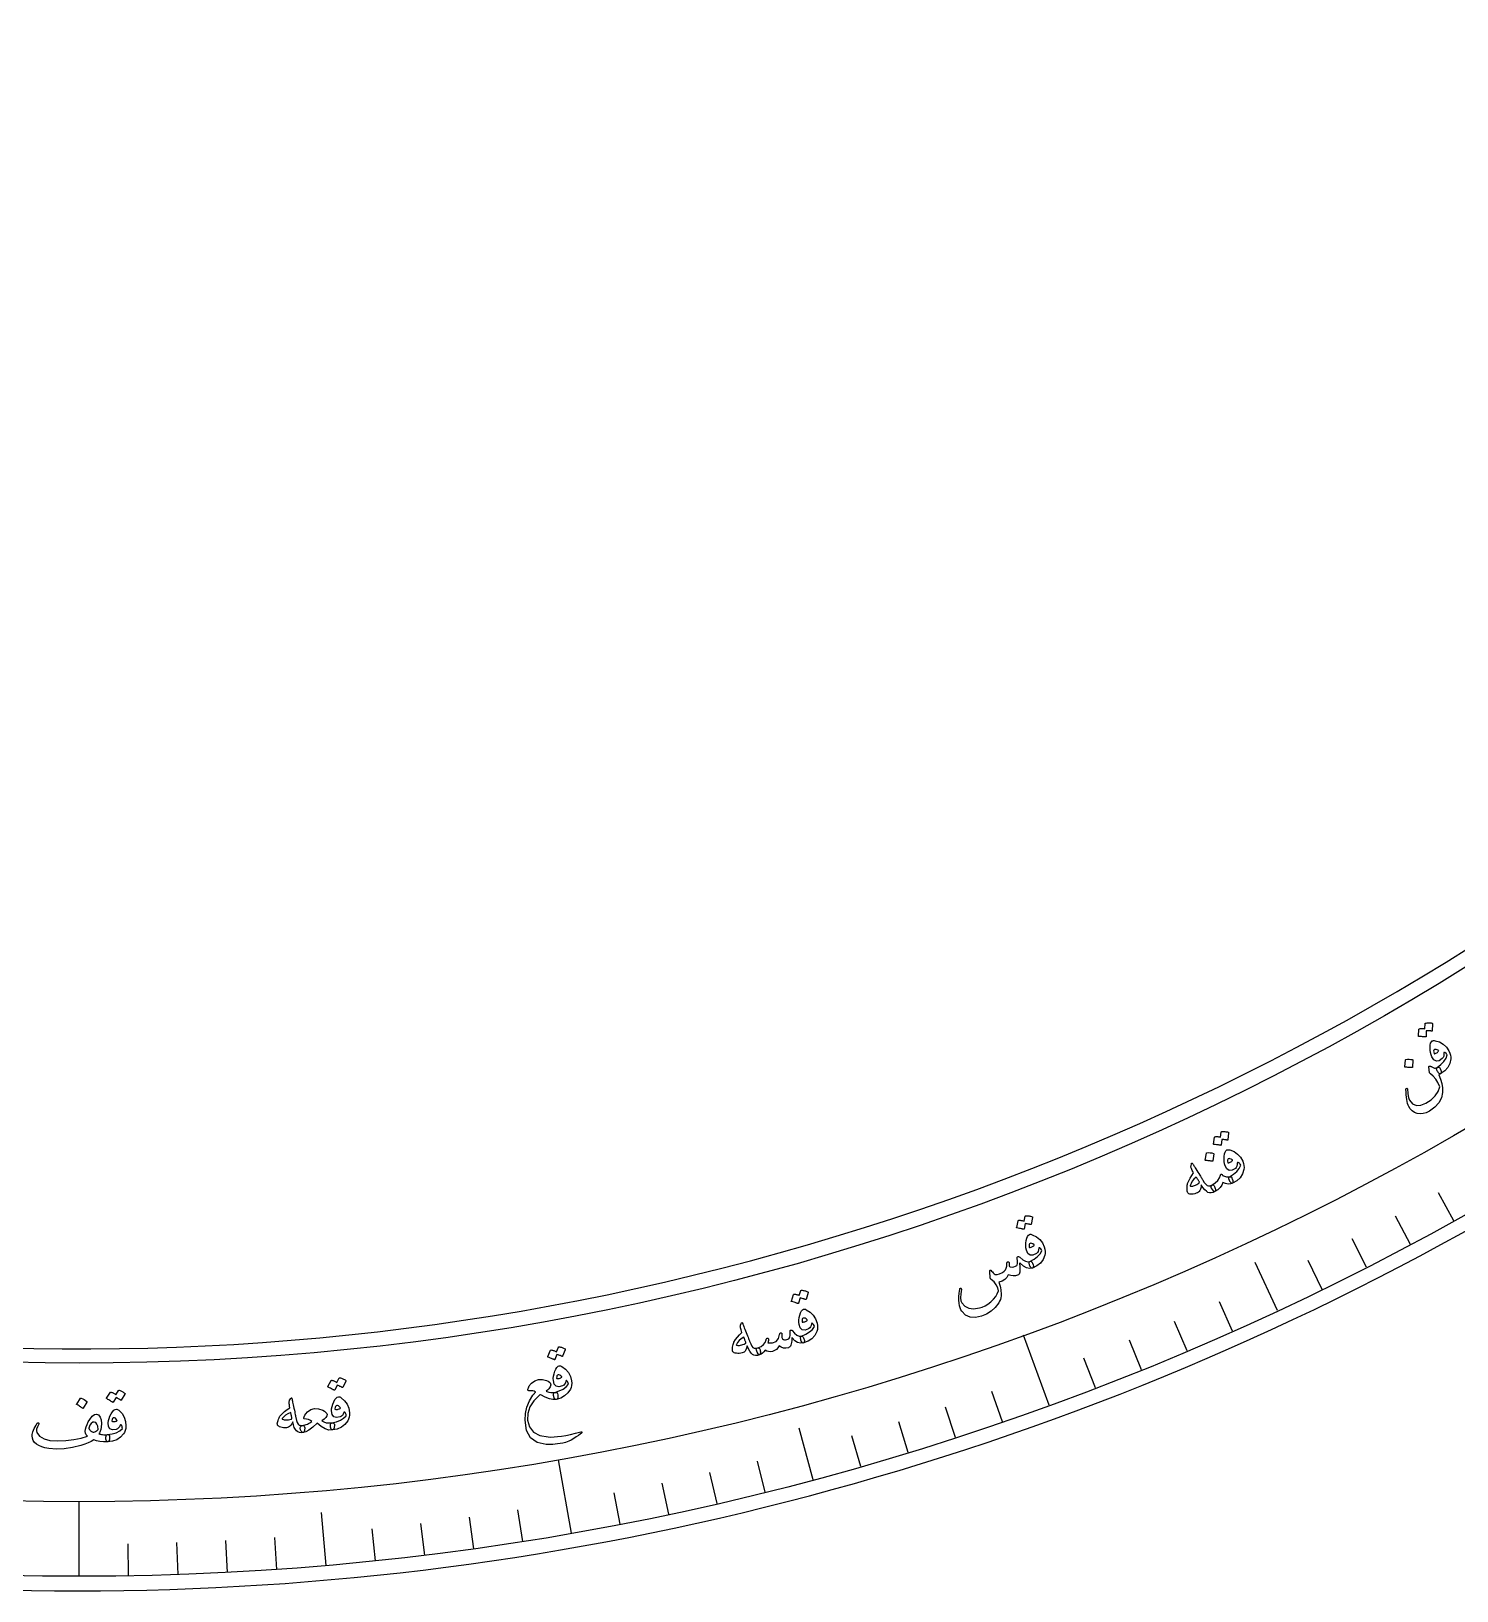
# Model space of a CAD drawing. Header units: millimetres. Extents: x -86 to 86, y -85 to 109.
# Drawn here: x -1.43 to 41.08, y -85 to -38.48 of the extents above; entities that cross this region are included whole.
import ezdxf

# ---------------------------------------------------------------- set-up
doc = ezdxf.new("R2010")
doc.units = ezdxf.units.MM
for name, color, linetype in [('CUT_INNER', 6, 'Continuous'), ('CUT_OUTER', 1, 'Continuous'), ('ENGRAVE', 7, 'Continuous'), ('ENGRAVE_FINE', 8, 'Continuous'), ('TEXT', 5, 'Continuous')]:
    doc.layers.add(name, color=color, linetype=linetype)

msp = doc.modelspace()

# ---------------------------------------------------------------- linework, layer by layer
at = {"layer": 'CUT_INNER'}
msp.add_arc((0, 0), 77.775, 126.210938, 87.539062, dxfattribs=at)
at = {"layer": 'CUT_OUTER'}
msp.add_arc((0.0001, -0.0001), 84.9999, 179.936691, 0.00008, dxfattribs=at)
at = {"layer": 'ENGRAVE'}
for points in [[(35.7393, -76.6433), (35.0676, -75.2027)], [(28.9234, -79.4665), (28.1623, -77.3754)], [(21.8874, -81.685), (21.476, -80.1496)], [(14.6848, -83.2817), (14.2984, -81.0903)], [(0, -84.5665), (0, -82.3412)], [(7.3705, -84.2447), (7.2319, -82.6612)]]:
    msp.add_lwpolyline(points, dxfattribs=at)
for radius in [84.5665, 82.3412, 78.2085]:
    msp.add_circle((0, 0), radius, dxfattribs=at)
at = {"layer": 'ENGRAVE_FINE'}
for points in [[(40.9987, -73.9635), (40.5363, -73.1294)], [(39.7016, -74.6678), (39.2538, -73.8257)], [(38.3924, -75.3493), (37.9594, -74.4996)], [(37.0715, -76.0079), (36.6534, -75.1507)], [(34.3963, -77.2553), (34.0084, -76.3841)], [(33.0428, -77.8439), (32.6701, -76.966)], [(31.6792, -78.4087), (31.3219, -77.5244)], [(30.3059, -78.9496), (29.9641, -78.0593)], [(27.5322, -79.9592), (27.2217, -79.0575)], [(26.1325, -80.4275), (25.8378, -79.5205)], [(24.7249, -80.8713), (24.446, -79.9593)], [(23.3097, -81.2905), (23.0468, -80.3738)], [(20.4585, -82.0545), (20.2278, -81.1291)], [(17.5824, -82.7185), (17.3841, -81.7857)], [(19.0233, -82.3991), (18.8088, -81.4698)], [(16.136, -83.0128), (15.9541, -82.0766)], [(11.7694, -83.7435), (11.6367, -82.7991)], [(13.2291, -83.5253), (13.0799, -82.5834)], [(8.8396, -84.1032), (8.7399, -83.1548)], [(10.3061, -83.9362), (10.1898, -82.9896)], [(1.4759, -84.5536), (1.4592, -83.6001)], [(2.9513, -84.515), (2.918, -83.5619)], [(4.4259, -84.4506), (4.376, -83.4982)], [(5.8991, -84.3605), (5.8325, -83.4091)]]:
    msp.add_lwpolyline(points, dxfattribs=at)
at = {"layer": 'TEXT'}
for points in [[(40.1378, -68.0808), (40.1388, -68.0768), (40.1414, -68.0731), (40.1457, -68.0699), (40.1515, -68.0672), (40.1759, -68.063), (40.2, -68.0599), (40.224, -68.058), (40.2478, -68.0572), (40.2716, -68.0576), (40.2957, -68.0593), (40.32, -68.0622), (40.3445, -68.0663), (40.3502, -68.0686), (40.3542, -68.0723), (40.3567, -68.0772), (40.3575, -68.0835), (40.3524, -68.2964), (40.3509, -68.3001), (40.347, -68.3024), (40.3406, -68.3034), (40.3317, -68.3031), (40.325, -68.302), (40.3148, -68.3011), (40.3009, -68.3004), (40.2833, -68.2999), (40.262, -68.2996), (40.2367, -68.2995), (40.2073, -68.2995), (40.1739, -68.2995), (40.1679, -68.4658), (40.1665, -68.4716), (40.1624, -68.4751), (40.1557, -68.4765), (40.1463, -68.4756), (40.1382, -68.4749), (40.1256, -68.474), (40.1085, -68.473), (40.0869, -68.4719), (40.0605, -68.4708), (40.0291, -68.4699), (39.9927, -68.4691), (39.9513, -68.4685), (39.9463, -68.4673), (39.9431, -68.465), (39.9417, -68.4617), (39.9421, -68.4574), (39.9539, -68.2495), (39.9549, -68.2454), (39.9576, -68.2418), (39.9618, -68.2386), (39.9677, -68.2359), (39.9879, -68.2315), (40.0082, -68.2284), (40.0284, -68.2264), (40.0487, -68.2256), (40.069, -68.2258), (40.0891, -68.227), (40.109, -68.2292), (40.1289, -68.2322)], [(40.354, -68.5963), (40.3692, -68.5901), (40.3883, -68.5871), (40.4114, -68.5873), (40.4384, -68.5907), (40.5682, -68.629), (40.6804, -68.6921), (40.7748, -68.7802), (40.8513, -68.8934), (40.8813, -68.9582), (40.9009, -69.0201), (40.9102, -69.0792), (40.909, -69.1355), (40.8765, -69.2695), (40.8158, -69.3872), (40.7269, -69.4885), (40.6098, -69.5733), (40.5956, -69.5777), (40.5797, -69.5751), (40.5622, -69.5655), (40.543, -69.549), (40.5337, -69.5391), (40.5252, -69.5284), (40.5174, -69.517), (40.5103, -69.5047), (40.504, -69.4923), (40.4984, -69.4801), (40.4934, -69.4682), (40.4892, -69.4565), (40.4841, -69.4351), (40.4845, -69.4166), (40.4905, -69.4011), (40.5019, -69.3885), (40.6131, -69.3018), (40.7001, -69.2105), (40.7628, -69.1146), (40.8013, -69.0142), (40.7808, -68.9874), (40.7631, -68.967), (40.748, -68.953), (40.7357, -68.9453), (40.7231, -68.9397), (40.713, -68.9372), (40.7054, -68.9378), (40.7003, -68.9413), (40.6973, -68.9448), (40.6954, -68.9483), (40.6946, -68.9519), (40.6949, -68.9556), (40.699, -69.0076), (40.6931, -69.0532), (40.6771, -69.0923), (40.6511, -69.1248), (40.5579, -69.1897), (40.4753, -69.2024), (40.4032, -69.1631), (40.3418, -69.0719), (40.3183, -69.0127), (40.3016, -68.9467), (40.292, -68.8738), (40.2892, -68.7942), (40.2932, -68.722), (40.3052, -68.6649), (40.3255, -68.623), (40.354, -68.5963)], [(40.4167, -68.8572), (40.3998, -68.8749), (40.3928, -68.8995), (40.3957, -68.9311), (40.4084, -68.9696), (40.4117, -68.9749), (40.4144, -68.9785), (40.4163, -68.9804), (40.4177, -68.9807), (40.4412, -68.9736), (40.4636, -68.9641), (40.485, -68.952), (40.5052, -68.9376), (40.5217, -68.9226), (40.5337, -68.9077), (40.5414, -68.893), (40.5447, -68.8785), (40.5024, -68.8591), (40.4669, -68.8491), (40.4384, -68.8485), (40.4167, -68.8572)], [(39.5531, -69.1653), (39.5542, -69.1612), (39.5569, -69.1576), (39.5612, -69.1545), (39.5672, -69.1517), (39.6164, -69.1452), (39.6653, -69.1435), (39.714, -69.1467), (39.7625, -69.1548), (39.7681, -69.1571), (39.7719, -69.1604), (39.7739, -69.1647), (39.7741, -69.1701), (39.7674, -69.3822), (39.766, -69.388), (39.7618, -69.3916), (39.7551, -69.3929), (39.7456, -69.392), (39.7375, -69.3912), (39.7248, -69.3902), (39.7076, -69.3891), (39.6859, -69.3878), (39.6594, -69.3866), (39.6278, -69.3854), (39.5912, -69.3844), (39.5496, -69.3835), (39.5437, -69.3828), (39.5399, -69.3808), (39.5381, -69.3777), (39.5384, -69.3735)], [(40.2514, -69.3748), (40.2516, -69.3596), (40.2563, -69.35), (40.2656, -69.3459), (40.2796, -69.3475), (40.2885, -69.3502), (40.2992, -69.3539), (40.3115, -69.3588), (40.3254, -69.3648), (40.3409, -69.3718), (40.3576, -69.3798), (40.3755, -69.3888), (40.3948, -69.3987), (40.4193, -69.4073), (40.4453, -69.4085), (40.4729, -69.4022), (40.5019, -69.3885), (40.5228, -69.38), (40.5422, -69.3795), (40.5601, -69.3871), (40.5765, -69.4028), (40.5899, -69.4223), (40.6009, -69.4457), (40.6097, -69.4727), (40.6161, -69.5036), (40.6195, -69.5305), (40.6196, -69.5511), (40.6164, -69.5653), (40.6098, -69.5733), (40.5458, -69.6106), (40.6006, -69.7366), (40.6374, -69.8668), (40.6561, -70.0013), (40.6566, -70.1402), (40.6247, -70.2966), (40.5493, -70.4409), (40.4304, -70.573), (40.268, -70.6925), (40.1758, -70.7394), (40.0845, -70.7666), (39.9943, -70.774), (39.905, -70.7615), (39.8234, -70.7313), (39.7536, -70.6865), (39.6958, -70.6272), (39.6498, -70.5533), (39.631, -70.5097), (39.6149, -70.4601), (39.6014, -70.4044), (39.5904, -70.3426), (39.5818, -70.2749), (39.5751, -70.2015), (39.5705, -70.1223), (39.5679, -70.0373), (39.5682, -70.03), (39.5699, -70.0239), (39.573, -70.0191), (39.5775, -70.0155), (39.5845, -70.0122), (39.5911, -70.0106), (39.5973, -70.0105), (39.603, -70.0121), (39.6091, -70.0159), (39.6133, -70.0219), (39.6157, -70.03), (39.6161, -70.0401), (39.6231, -70.1558), (39.635, -70.2486), (39.6517, -70.3185), (39.6734, -70.3654), (39.7679, -70.4713), (39.8815, -70.5216), (40.0143, -70.5162), (40.166, -70.4551), (40.3225, -70.351), (40.4439, -70.2349), (40.5301, -70.1068), (40.5811, -69.9668), (40.5227, -69.8415), (40.4567, -69.7346), (40.3832, -69.6462), (40.3021, -69.5762), (40.2893, -69.5663), (40.2799, -69.5582), (40.274, -69.5518), (40.2715, -69.5472)], [(34.0599, -71.3159), (34.0612, -71.312), (34.0642, -71.3086), (34.0687, -71.3058), (34.0747, -71.3036), (34.0994, -71.3015), (34.1237, -71.3006), (34.1478, -71.3007), (34.1715, -71.302), (34.1952, -71.3045), (34.2191, -71.3082), (34.243, -71.3132), (34.2671, -71.3195), (34.2725, -71.3223), (34.2762, -71.3263), (34.2782, -71.3314), (34.2785, -71.3377), (34.2549, -71.5494), (34.2531, -71.5529), (34.249, -71.5549), (34.2425, -71.5553), (34.2337, -71.5543), (34.2272, -71.5526), (34.217, -71.5507), (34.2032, -71.5489), (34.1858, -71.5469), (34.1646, -71.5448), (34.1394, -71.5424), (34.1101, -71.5398), (34.0768, -71.537), (34.0563, -71.702), (34.0545, -71.7077), (34.0501, -71.7109), (34.0433, -71.7117), (34.034, -71.71), (34.026, -71.7085), (34.0135, -71.7066), (33.9965, -71.7041), (33.9751, -71.7011), (33.9489, -71.6977), (33.9177, -71.6941), (33.8815, -71.6902), (33.8404, -71.6859), (33.8355, -71.6843), (33.8325, -71.6818), (33.8314, -71.6783), (33.8322, -71.6741), (33.862, -71.468), (33.8634, -71.464), (33.8664, -71.4606), (33.8709, -71.4578), (33.877, -71.4556), (33.8975, -71.453), (33.9179, -71.4516), (33.9383, -71.4514), (33.9586, -71.4524), (33.9787, -71.4544), (33.9986, -71.4574), (34.0183, -71.4612), (34.0378, -71.466)], [(33.6156, -71.9439), (33.617, -71.9399), (33.62, -71.9366), (33.6245, -71.9338), (33.6306, -71.9316), (33.6801, -71.9291), (33.7288, -71.9315), (33.777, -71.9388), (33.8246, -71.9509), (33.8299, -71.9536), (33.8334, -71.9573), (33.8351, -71.9618), (33.8348, -71.9671), (33.811, -72.1778), (33.8091, -72.1835), (33.8047, -72.1867), (33.7979, -72.1874), (33.7886, -72.1857), (33.7806, -72.1842), (33.7681, -72.1822), (33.751, -72.1797), (33.7295, -72.1766), (33.7033, -72.1731), (33.672, -72.1694), (33.6358, -72.1653), (33.5945, -72.1609), (33.5887, -72.1597), (33.585, -72.1574), (33.5835, -72.1542), (33.5842, -72.15)], [(34.2304, -71.8483), (34.2461, -71.8434), (34.2654, -71.8421), (34.2884, -71.8443), (34.315, -71.8501), (34.441, -71.8995), (34.5472, -71.9721), (34.6336, -72.0681), (34.7, -72.1875), (34.7242, -72.2547), (34.7384, -72.3181), (34.7424, -72.3778), (34.7364, -72.4338), (34.6923, -72.5644), (34.6216, -72.6764), (34.5242, -72.7696), (34.4002, -72.8439), (34.3856, -72.847), (34.37, -72.843), (34.3534, -72.8319), (34.3358, -72.8138), (34.3274, -72.8031), (34.3198, -72.7918), (34.313, -72.7797), (34.3071, -72.7669), (34.3019, -72.7539), (34.2973, -72.7413), (34.2934, -72.729), (34.2902, -72.717), (34.287, -72.6952), (34.289, -72.6768), (34.2963, -72.6619), (34.3088, -72.6504), (34.4271, -72.5737), (34.5217, -72.4903), (34.5925, -72.4002), (34.6396, -72.3035), (34.6216, -72.2751), (34.6057, -72.2532), (34.5919, -72.2379), (34.5803, -72.2291), (34.5682, -72.2226), (34.5584, -72.2192), (34.5508, -72.2191), (34.5453, -72.2222), (34.5421, -72.2253), (34.5399, -72.2287), (34.5388, -72.2322), (34.5387, -72.2359), (34.5383, -72.2881), (34.5285, -72.333), (34.5091, -72.3705), (34.4804, -72.4007), (34.3819, -72.4572), (34.2985, -72.4627), (34.2301, -72.4173), (34.1769, -72.321), (34.1586, -72.26), (34.1478, -72.1928), (34.1445, -72.1194), (34.1487, -72.0398), (34.1589, -71.9682), (34.1759, -71.9124), (34.1997, -71.8724), (34.2304, -71.8483)], [(34.2702, -72.1137), (34.2518, -72.1298), (34.2427, -72.1537), (34.2428, -72.1854), (34.2521, -72.2249), (34.255, -72.2304), (34.2573, -72.2343), (34.2591, -72.2364), (34.2604, -72.2367), (34.2845, -72.2317), (34.3076, -72.2242), (34.3299, -72.2141), (34.3513, -72.2014), (34.369, -72.1879), (34.3823, -72.1742), (34.3913, -72.1602), (34.3959, -72.146), (34.3554, -72.123), (34.3209, -72.1099), (34.2925, -72.1068), (34.2702, -72.1137)], [(33.1696, -72.2657), (33.176, -72.2464), (33.1851, -72.2402), (33.1971, -72.2472), (33.2118, -72.2672), (33.2194, -72.2799), (33.2302, -72.2973), (33.2442, -72.3195), (33.2613, -72.3465), (33.2815, -72.3786), (33.3049, -72.416), (33.3315, -72.4589), (33.3612, -72.5072), (33.3905, -72.5547), (33.4167, -72.5972), (33.4397, -72.6348), (33.4597, -72.6674), (33.4765, -72.6949), (33.4902, -72.7171), (33.5005, -72.7342), (33.5077, -72.746), (33.555, -72.8196), (33.5991, -72.8734), (33.6401, -72.9073), (33.6778, -72.9215), (33.7006, -72.9233), (33.7255, -72.9197), (33.7527, -72.911), (33.7819, -72.8969), (33.8007, -72.8916), (33.818, -72.8939), (33.8339, -72.9037), (33.8484, -72.9211), (33.8613, -72.9441), (33.8717, -72.9686), (33.8795, -72.9946), (33.8848, -73.0222), (33.8865, -73.0469), (33.885, -73.0666), (33.8801, -73.0813), (33.8719, -73.091), (33.8148, -73.1168), (33.7612, -73.1291), (33.7109, -73.1281), (33.6639, -73.1138), (33.616, -73.083), (33.5665, -73.0362), (33.5157, -72.9734), (33.4635, -72.8946), (33.4566, -72.9603), (33.4441, -73.0152), (33.426, -73.0593), (33.4022, -73.0926), (33.379, -73.1112), (33.3494, -73.1278), (33.3134, -73.1424), (33.2708, -73.1551), (33.2243, -73.1648), (33.1839, -73.1698), (33.1495, -73.17), (33.1211, -73.1656), (33.0955, -73.1558), (33.0754, -73.1426), (33.061, -73.1258), (33.0521, -73.1055), (33.0457, -73.078), (33.0417, -73.0463), (33.0399, -73.0102), (33.0404, -72.9699), (33.0425, -72.9286), (33.0456, -72.8951), (33.0496, -72.8693), (33.0544, -72.8513), (33.09, -72.7705), (33.1324, -72.6905), (33.1816, -72.6112), (33.2374, -72.5327), (33.2156, -72.4925), (33.1972, -72.4577), (33.1822, -72.4281), (33.1706, -72.4038), (33.1624, -72.3827), (33.1576, -72.3627), (33.1562, -72.3437), (33.1582, -72.3258)], [(34.3088, -72.6504), (34.3285, -72.6478), (34.3438, -72.6477), (34.3546, -72.65), (34.361, -72.6547), (34.3672, -72.6636), (34.3733, -72.6752), (34.3794, -72.6894), (34.3854, -72.7063), (34.4016, -72.7619), (34.4095, -72.8033), (34.409, -72.8307), (34.4002, -72.8439), (34.338, -72.8632), (34.268, -72.8661), (34.1904, -72.8525), (34.1051, -72.8224), (34.074, -72.9011), (34.0248, -72.9721), (33.9574, -73.0354), (33.8719, -73.091), (33.8611, -73.0936), (33.8503, -73.0912), (33.8395, -73.0839), (33.8287, -73.0717), (33.7695, -72.9891), (33.7629, -72.9799), (33.7586, -72.9686), (33.7567, -72.9552), (33.7571, -72.9398), (33.7598, -72.9268), (33.7648, -72.9153), (33.7722, -72.9053), (33.7819, -72.8969), (33.8836, -72.83), (33.9597, -72.7592), (34.0102, -72.6844), (34.0352, -72.6058), (34.0375, -72.5955), (34.042, -72.5868), (34.0486, -72.5798), (34.0572, -72.5744), (34.0663, -72.5716), (34.074, -72.5724), (34.0805, -72.5768), (34.0857, -72.5847), (34.0898, -72.5926), (34.0939, -72.5992), (34.098, -72.6045), (34.1021, -72.6085), (34.1588, -72.6349), (34.2121, -72.6507), (34.2621, -72.6558), (34.3088, -72.6504)], [(33.3129, -72.6576), (33.2471, -72.7203), (33.1958, -72.7837), (33.1592, -72.8479), (33.1372, -72.9129), (33.1372, -72.9204), (33.1399, -72.9261), (33.1453, -72.9298), (33.1535, -72.9316), (33.1805, -72.931), (33.2083, -72.9272), (33.237, -72.9203), (33.2665, -72.9102), (33.2969, -72.8969), (33.3281, -72.8804), (33.3601, -72.8608), (33.393, -72.838), (33.3977, -72.8337), (33.4021, -72.8279), (33.4062, -72.8207), (33.4098, -72.8119), (33.4004, -72.7948), (33.3903, -72.7771), (33.3793, -72.7588), (33.3676, -72.7398), (33.3551, -72.7202), (33.3418, -72.7), (33.3278, -72.6791), (33.3129, -72.6576)], [(28.2148, -73.8239), (28.2164, -73.82), (28.2196, -73.8169), (28.2243, -73.8145), (28.2306, -73.8127), (28.2553, -73.8127), (28.2796, -73.8137), (28.3036, -73.8158), (28.3272, -73.819), (28.3506, -73.8234), (28.3741, -73.829), (28.3975, -73.8359), (28.421, -73.8441), (28.4262, -73.8473), (28.4296, -73.8516), (28.4312, -73.8569), (28.4309, -73.8632), (28.3903, -74.0723), (28.3883, -74.0756), (28.3841, -74.0773), (28.3776, -74.0772), (28.3689, -74.0754), (28.3625, -74.0732), (28.3525, -74.0706), (28.3389, -74.0676), (28.3217, -74.0642), (28.3007, -74.0604), (28.2758, -74.056), (28.2468, -74.0511), (28.2139, -74.0456), (28.1802, -74.2085), (28.1779, -74.2139), (28.1733, -74.2168), (28.1664, -74.217), (28.1573, -74.2146), (28.1494, -74.2125), (28.1371, -74.2095), (28.1204, -74.2057), (28.0993, -74.201), (28.0735, -74.1955), (28.0427, -74.1894), (28.0069, -74.1825), (27.9662, -74.175), (27.9615, -74.173), (27.9587, -74.1702), (27.9579, -74.1667), (27.959, -74.1625), (28.0053, -73.9595), (28.007, -73.9557), (28.0102, -73.9526), (28.015, -73.9501), (28.0212, -73.9484), (28.0419, -73.9475), (28.0624, -73.9477), (28.0827, -73.9492), (28.1028, -73.9518), (28.1227, -73.9554), (28.1423, -73.9599), (28.1617, -73.9654), (28.1807, -73.9717)], [(28.3419, -74.3682), (28.3579, -74.3647), (28.3773, -74.3649), (28.4, -74.3689), (28.4261, -74.3768), (28.5477, -74.4362), (28.6477, -74.5172), (28.7261, -74.6198), (28.7827, -74.7441), (28.8015, -74.813), (28.8105, -74.8774), (28.8097, -74.9372), (28.7992, -74.9925), (28.7448, -75.1192), (28.6653, -75.2251), (28.5607, -75.3101), (28.4311, -75.3742), (28.4164, -75.3761), (28.4011, -75.3709), (28.3855, -75.3586), (28.3694, -75.3391), (28.3618, -75.3278), (28.3552, -75.3158), (28.3494, -75.3032), (28.3445, -75.29), (28.3403, -75.2766), (28.3368, -75.2637), (28.3339, -75.2511), (28.3317, -75.239), (28.3302, -75.217), (28.3337, -75.1988), (28.3422, -75.1845), (28.3556, -75.174), (28.4797, -75.1071), (28.5807, -75.0315), (28.6585, -74.9474), (28.7132, -74.8549), (28.6975, -74.8251), (28.6834, -74.802), (28.6709, -74.7857), (28.66, -74.776), (28.6486, -74.7684), (28.639, -74.7643), (28.6314, -74.7635), (28.6258, -74.7662), (28.6223, -74.7691), (28.6198, -74.7723), (28.6184, -74.7757), (28.6181, -74.7793), (28.6135, -74.8313), (28.6001, -74.8753), (28.5778, -74.9111), (28.5467, -74.9389), (28.444, -74.9873), (28.3604, -74.9861), (28.2959, -74.9353), (28.2506, -74.8351), (28.2372, -74.7728), (28.2318, -74.7049), (28.2345, -74.6315), (28.2451, -74.5525), (28.261, -74.482), (28.2824, -74.4277), (28.3094, -74.3898), (28.3419, -74.3682)], [(28.3603, -74.6359), (28.3406, -74.6505), (28.3296, -74.6736), (28.3272, -74.7052), (28.3333, -74.7453), (28.3357, -74.7511), (28.3377, -74.7551), (28.3393, -74.7574), (28.3406, -74.7578), (28.365, -74.7548), (28.3887, -74.7491), (28.4117, -74.7408), (28.4341, -74.73), (28.4528, -74.7179), (28.4672, -74.7053), (28.4772, -74.6921), (28.4829, -74.6783), (28.4444, -74.6521), (28.4111, -74.6363), (28.3831, -74.6309), (28.3603, -74.6359)], [(27.9704, -75.0823), (27.9705, -75.0695), (27.9733, -75.0578), (27.9787, -75.0474), (27.9869, -75.0381), (27.9993, -75.0311), (28.0141, -75.0312), (28.0311, -75.0383), (28.0506, -75.0524), (28.1399, -75.1232), (28.2206, -75.1671), (28.2925, -75.184), (28.3556, -75.174), (28.3864, -75.1704), (28.4127, -75.1868), (28.4345, -75.2234), (28.4517, -75.28), (28.457, -75.3159), (28.4553, -75.3435), (28.4467, -75.363), (28.4311, -75.3742), (28.3462, -75.3883), (28.2571, -75.3679), (28.1638, -75.3132), (28.0664, -75.2241), (28.0581, -75.216), (28.0521, -75.2149), (28.0485, -75.2208), (28.0471, -75.2339), (28.0516, -75.3257), (28.0537, -75.4001), (28.0534, -75.457), (28.0506, -75.4964), (28.0444, -75.5264), (28.032, -75.5508), (28.0133, -75.5697), (27.9884, -75.5828), (27.9224, -75.6011), (27.8539, -75.6053), (27.7828, -75.5955), (27.7092, -75.5717), (27.6652, -75.6514), (27.6039, -75.7152), (27.5253, -75.7632), (27.4293, -75.7951), (27.4475, -75.8549), (27.4627, -75.9119), (27.475, -75.9663), (27.4845, -76.0178), (27.491, -76.0668), (27.4947, -76.1133), (27.4956, -76.1574), (27.4937, -76.199), (27.4868, -76.256), (27.4727, -76.3108), (27.4513, -76.3635), (27.4228, -76.414), (27.3174, -76.5496), (27.1973, -76.6611), (27.0627, -76.7484), (26.9137, -76.8115), (26.7306, -76.8485), (26.5707, -76.8358), (26.4342, -76.7737), (26.3211, -76.6622), (26.2949, -76.6183), (26.2729, -76.5625), (26.2551, -76.495), (26.2415, -76.4156), (26.234, -76.3256), (26.2347, -76.2263), (26.2433, -76.1175), (26.26, -75.9994), (26.2623, -75.9909), (26.2655, -75.9843), (26.2697, -75.9795), (26.2749, -75.9766), (26.2824, -75.9748), (26.2894, -75.9748), (26.2957, -75.9765), (26.3013, -75.9801), (26.3058, -75.985), (26.3088, -75.9907), (26.3101, -75.9973), (26.3099, -76.0048), (26.2919, -76.146), (26.2877, -76.2608), (26.2974, -76.3491), (26.321, -76.4109), (26.4108, -76.5104), (26.5294, -76.569), (26.6765, -76.5868), (26.8523, -76.5635), (26.9344, -76.5381), (27.0178, -76.4989), (27.1023, -76.446), (27.1879, -76.3793), (27.2697, -76.3016), (27.3343, -76.221), (27.3819, -76.1376), (27.4124, -76.0514), (27.3939, -75.958), (27.3515, -75.87), (27.2853, -75.7874), (27.1955, -75.7101), (27.1861, -75.701), (27.1792, -75.6913), (27.1751, -75.681), (27.1735, -75.67), (27.1583, -75.4658), (27.1596, -75.4464), (27.1651, -75.4355), (27.1751, -75.4332), (27.1893, -75.4395), (27.2134, -75.4614), (27.2379, -75.4864), (27.2628, -75.5143), (27.2883, -75.5453), (27.3225, -75.5672), (27.3761, -75.5672), (27.449, -75.5454), (27.5412, -75.5015), (27.5875, -75.468), (27.6232, -75.4254), (27.6481, -75.3736), (27.6625, -75.3128), (27.6642, -75.3044), (27.6656, -75.2955), (27.6665, -75.2864), (27.667, -75.277), (27.6673, -75.2673), (27.6675, -75.2575), (27.6676, -75.2476), (27.6677, -75.2375), (27.6684, -75.2182), (27.671, -75.2033), (27.6755, -75.1928), (27.6819, -75.1866), (27.6886, -75.184), (27.6959, -75.1834), (27.704, -75.1847), (27.7128, -75.1879), (27.7206, -75.1919), (27.7265, -75.1975), (27.7304, -75.2047), (27.7324, -75.2136), (27.7339, -75.2865), (27.7384, -75.3072), (27.7473, -75.3228), (27.7607, -75.3332), (27.7785, -75.3385), (27.8299, -75.3422), (27.8787, -75.3364), (27.9249, -75.321), (27.9686, -75.2961), (27.9787, -75.2762), (27.9823, -75.2339), (27.9796, -75.1693), (27.9704, -75.0823)], [(21.5243, -76.0443), (21.5263, -76.0407), (21.5298, -76.0378), (21.5347, -76.0358), (21.5411, -76.0346), (21.5657, -76.0368), (21.5898, -76.04), (21.6135, -76.0442), (21.6367, -76.0495), (21.6597, -76.0559), (21.6826, -76.0636), (21.7053, -76.0726), (21.728, -76.0828), (21.7329, -76.0865), (21.7358, -76.0911), (21.7369, -76.0965), (21.7361, -76.1027), (21.6771, -76.3074), (21.6748, -76.3105), (21.6704, -76.3118), (21.6639, -76.3112), (21.6554, -76.3086), (21.6493, -76.3058), (21.6396, -76.3023), (21.6263, -76.2981), (21.6095, -76.2932), (21.5889, -76.2876), (21.5644, -76.281), (21.536, -76.2735), (21.5037, -76.2651), (21.4556, -76.4243), (21.4528, -76.4296), (21.448, -76.432), (21.4412, -76.4316), (21.4323, -76.4284), (21.4247, -76.4256), (21.4127, -76.4215), (21.3964, -76.4162), (21.3757, -76.4097), (21.3505, -76.4019), (21.3204, -76.393), (21.2854, -76.3831), (21.2455, -76.372), (21.241, -76.3695), (21.2385, -76.3665), (21.2379, -76.3629), (21.2394, -76.3588), (21.3037, -76.1608), (21.3057, -76.1571), (21.3092, -76.1543), (21.3141, -76.1523), (21.3204, -76.1511), (21.3411, -76.152), (21.3615, -76.1541), (21.3816, -76.1573), (21.4014, -76.1617), (21.4209, -76.1671), (21.4401, -76.1734), (21.4589, -76.1805), (21.4773, -76.1885)], [(21.6025, -76.5978), (21.6187, -76.5957), (21.638, -76.5977), (21.6603, -76.6037), (21.6855, -76.6139), (21.8014, -76.6839), (21.8938, -76.7734), (21.9627, -76.8826), (22.0081, -77.0115), (22.0206, -77.0818), (22.0238, -77.1467), (22.0177, -77.2062), (22.0023, -77.2604), (21.9368, -77.3817), (21.8482, -77.4801), (21.7364, -77.5555), (21.6017, -77.6078), (21.5868, -77.6084), (21.5721, -77.6018), (21.5576, -77.5881), (21.5433, -77.5673), (21.5368, -77.5554), (21.5313, -77.5429), (21.5266, -77.5298), (21.5229, -77.5162), (21.52, -77.5025), (21.5176, -77.4893), (21.5158, -77.4765), (21.5147, -77.4642), (21.5152, -77.4422), (21.5203, -77.4244), (21.53, -77.4109), (21.5443, -77.4017), (21.6739, -77.3461), (21.7812, -77.2798), (21.8662, -77.203), (21.9289, -77.1157), (21.9159, -77.0846), (21.904, -77.0604), (21.893, -77.0429), (21.883, -77.0323), (21.8723, -77.0238), (21.8631, -77.0188), (21.8556, -77.0174), (21.8497, -77.0195), (21.846, -77.0221), (21.8433, -77.0251), (21.8416, -77.0283), (21.8409, -77.0319), (21.8317, -77.0833), (21.8144, -77.1259), (21.789, -77.1596), (21.7556, -77.1845), (21.649, -77.2236), (21.5658, -77.2149), (21.5061, -77.1586), (21.4699, -77.0547), (21.4621, -76.9915), (21.4628, -76.9234), (21.472, -76.8505), (21.4896, -76.7728), (21.5117, -76.7039), (21.5379, -76.6518), (21.5682, -76.6165), (21.6025, -76.5978)], [(19.7468, -77.0234), (19.7566, -77.0056), (19.7667, -77.0012), (19.7772, -77.0101), (19.7881, -77.0325), (19.7934, -77.0463), (19.8008, -77.0654), (19.8106, -77.0898), (19.8226, -77.1193), (19.8369, -77.1545), (19.8532, -77.1955), (19.8717, -77.2425), (19.8923, -77.2953), (19.9126, -77.3473), (19.9308, -77.3937), (19.9468, -77.4348), (19.9607, -77.4704), (19.9723, -77.5005), (19.9817, -77.5248), (19.9889, -77.5435), (19.9939, -77.5564), (20.0273, -77.6372), (20.0611, -77.698), (20.0953, -77.7387), (20.1299, -77.7594), (20.152, -77.7652), (20.1772, -77.7662), (20.2055, -77.7624), (20.2368, -77.7538), (20.2562, -77.752), (20.2728, -77.7573), (20.2867, -77.7698), (20.2978, -77.7895), (20.3065, -77.8144), (20.3123, -77.8403), (20.3154, -77.8673), (20.3156, -77.8954), (20.3129, -77.92), (20.3079, -77.9392), (20.3005, -77.9528), (20.2907, -77.9608), (20.2299, -77.976), (20.1749, -77.9786), (20.1256, -77.9686), (20.082, -77.9461), (20.0403, -77.9073), (20, -77.8525), (19.9612, -77.7816), (19.9238, -77.6947), (19.9054, -77.7581), (19.8833, -77.81), (19.8575, -77.8501), (19.8282, -77.8786), (19.8021, -77.8927), (19.77, -77.9038), (19.7319, -77.9118), (19.6878, -77.9167), (19.6403, -77.9179), (19.5996, -77.9156), (19.5657, -77.9097), (19.5386, -77.9003), (19.5151, -77.8861), (19.4978, -77.8695), (19.4865, -77.8504), (19.4814, -77.8288), (19.4801, -77.8007), (19.4817, -77.7687), (19.4864, -77.7329), (19.4941, -77.6933), (19.5036, -77.6531), (19.5126, -77.6207), (19.5211, -77.596), (19.5291, -77.5791), (19.5785, -77.506), (19.6345, -77.4348), (19.697, -77.3656), (19.766, -77.2983), (19.7517, -77.2549), (19.7398, -77.2173), (19.7303, -77.1855), (19.7232, -77.1596), (19.7189, -77.1373), (19.7177, -77.1168), (19.7197, -77.0979), (19.7249, -77.0806)], [(20.4882, -77.5109), (20.4921, -77.4965), (20.4972, -77.4845), (20.5036, -77.475), (20.5113, -77.4679), (20.5197, -77.4637), (20.5284, -77.4627), (20.5373, -77.4651), (20.5465, -77.4708), (20.5542, -77.4797), (20.5588, -77.4916), (20.5601, -77.5064), (20.5582, -77.5243), (20.5559, -77.5337), (20.5537, -77.5433), (20.5518, -77.5532), (20.5501, -77.5634), (20.5483, -77.5737), (20.5461, -77.5841), (20.5434, -77.5946), (20.5403, -77.6053), (20.6778, -77.604), (20.7819, -77.5613), (20.8522, -77.4773), (20.8889, -77.3521), (20.8926, -77.3378), (20.8972, -77.3259), (20.9028, -77.3165), (20.9094, -77.3097), (20.9178, -77.3052), (20.9263, -77.3039), (20.9351, -77.3055), (20.944, -77.3101), (20.9517, -77.3176), (20.9568, -77.3276), (20.9591, -77.3402), (20.9587, -77.3554), (20.9562, -77.3926), (20.9562, -77.4232), (20.9587, -77.4473), (20.9637, -77.4649), (20.9784, -77.4879), (21.0007, -77.5035), (21.0306, -77.5119), (21.0681, -77.5129), (21.107, -77.5073), (21.1389, -77.4961), (21.1637, -77.4795), (21.1814, -77.4574), (21.1935, -77.4259), (21.2013, -77.3811), (21.2048, -77.323), (21.204, -77.2516), (21.2044, -77.2428), (21.2082, -77.2356), (21.2156, -77.2299), (21.2264, -77.2257), (21.2382, -77.2237), (21.2483, -77.2246), (21.2568, -77.2284), (21.2636, -77.2352), (21.3342, -77.317), (21.405, -77.3719), (21.4758, -77.3999), (21.5466, -77.401), (21.5618, -77.403), (21.5764, -77.4125), (21.5903, -77.4296), (21.6035, -77.4543), (21.6156, -77.4816), (21.6239, -77.5072), (21.6282, -77.5311), (21.6287, -77.5534), (21.6265, -77.5745), (21.6217, -77.5905), (21.6142, -77.6014), (21.604, -77.6072), (21.512, -77.6174), (21.4248, -77.5958), (21.3425, -77.5422), (21.2652, -77.4566), (21.2613, -77.4521), (21.2581, -77.4512), (21.2556, -77.4537), (21.2537, -77.4598), (21.2503, -77.5308), (21.2448, -77.5898), (21.2372, -77.6367), (21.2276, -77.6715), (21.214, -77.6982), (21.1968, -77.72), (21.1762, -77.7368), (21.152, -77.7488), (21.0738, -77.7646), (21.0011, -77.7608), (20.9339, -77.7372), (20.8724, -77.6939), (20.8372, -77.7529), (20.7933, -77.8), (20.7405, -77.8353), (20.6791, -77.8587), (20.6168, -77.8692), (20.5593, -77.8664), (20.5067, -77.8503), (20.459, -77.821), (20.4236, -77.8722), (20.3837, -77.9126), (20.3394, -77.9422), (20.2907, -77.9608), (20.2684, -77.9564), (20.2454, -77.9315), (20.2217, -77.8862), (20.1974, -77.8205), (20.1946, -77.7993), (20.2002, -77.7811), (20.2142, -77.7659), (20.2368, -77.7538), (20.3366, -77.7102), (20.4118, -77.6552), (20.4623, -77.5887), (20.4882, -77.5109)], [(21.5969, -76.8661), (21.576, -76.8789), (21.563, -76.901), (21.5578, -76.9322), (21.5603, -76.9727), (21.5621, -76.9786), (21.5638, -76.9828), (21.5652, -76.9852), (21.5665, -76.9858), (21.591, -76.9849), (21.6151, -76.9814), (21.6388, -76.9752), (21.662, -76.9663), (21.6818, -76.956), (21.6972, -76.9447), (21.7084, -76.9324), (21.7153, -76.9192), (21.6792, -76.8897), (21.6475, -76.871), (21.6201, -76.8632), (21.5969, -76.8661)], [(19.818, -77.4347), (19.742, -77.4846), (19.6802, -77.5379), (19.6327, -77.5945), (19.5995, -77.6545), (19.5981, -77.6619), (19.5998, -77.6679), (19.6045, -77.6726), (19.6122, -77.6758), (19.6389, -77.6801), (19.667, -77.6813), (19.6964, -77.6796), (19.7273, -77.6749), (19.7595, -77.6673), (19.7932, -77.6566), (19.8282, -77.643), (19.8646, -77.6264), (19.87, -77.623), (19.8754, -77.6181), (19.8806, -77.6117), (19.8858, -77.6038), (19.8796, -77.5853), (19.8727, -77.566), (19.8652, -77.546), (19.8571, -77.5253), (19.8483, -77.5038), (19.8388, -77.4815), (19.8287, -77.4585), (19.818, -77.4347)], [(14.2915, -77.7289), (14.2938, -77.7255), (14.2976, -77.723), (14.3026, -77.7215), (14.3091, -77.7209), (14.3334, -77.7253), (14.3571, -77.7308), (14.3803, -77.7372), (14.4029, -77.7446), (14.4252, -77.7532), (14.4472, -77.763), (14.469, -77.7741), (14.4906, -77.7864), (14.4952, -77.7905), (14.4977, -77.7953), (14.4983, -77.8008), (14.4969, -77.807), (14.4189, -78.0052), (14.4163, -78.0081), (14.4118, -78.0089), (14.4054, -78.0077), (14.3972, -78.0044), (14.3913, -78.001), (14.382, -77.9966), (14.3692, -77.9912), (14.3529, -77.9848), (14.3329, -77.9772), (14.3092, -77.9683), (14.2816, -77.9582), (14.2503, -77.9468), (14.1874, -78.1008), (14.1842, -78.1058), (14.1791, -78.1077), (14.1724, -78.1067), (14.1638, -78.1027), (14.1565, -78.0992), (14.1449, -78.094), (14.1292, -78.0872), (14.1092, -78.0787), (14.0848, -78.0686), (14.0557, -78.057), (14.0218, -78.0438), (13.9831, -78.029), (13.9789, -78.0261), (13.9767, -78.0229), (13.9765, -78.0193), (13.9783, -78.0153), (14.0609, -77.8241), (14.0632, -77.8207), (14.0669, -77.8182), (14.072, -77.8167), (14.0785, -77.8161), (14.099, -77.819), (14.1191, -77.823), (14.1388, -77.8281), (14.1581, -77.8343), (14.177, -77.8415), (14.1955, -77.8495), (14.2135, -77.8584), (14.2311, -77.8681)], [(14.3173, -78.2873), (14.3337, -78.2868), (14.3527, -78.2905), (14.3743, -78.2987), (14.3985, -78.3111), (14.5073, -78.3917), (14.5909, -78.4895), (14.6493, -78.6047), (14.6823, -78.7373), (14.6882, -78.8084), (14.6853, -78.8734), (14.6736, -78.932), (14.6532, -78.9845), (14.5766, -79.0991), (14.4792, -79.1888), (14.3608, -79.2534), (14.2218, -79.2928), (14.2069, -79.292), (14.1929, -79.2841), (14.1797, -79.2691), (14.1674, -79.247), (14.1621, -79.2345), (14.1577, -79.2215), (14.1543, -79.2081), (14.1519, -79.1942), (14.1503, -79.1803), (14.1492, -79.1669), (14.1486, -79.154), (14.1486, -79.1417), (14.1512, -79.1198), (14.158, -79.1025), (14.1689, -79.09), (14.184, -79.0822), (14.3182, -79.039), (14.4312, -78.9831), (14.5231, -78.9146), (14.5938, -78.8335), (14.5837, -78.8014), (14.5741, -78.7761), (14.5648, -78.7577), (14.5559, -78.7463), (14.5459, -78.7368), (14.5373, -78.7309), (14.53, -78.7288), (14.5239, -78.7304), (14.52, -78.7326), (14.517, -78.7353), (14.515, -78.7384), (14.514, -78.7419), (14.5, -78.7922), (14.4788, -78.833), (14.4503, -78.8642), (14.4147, -78.8858), (14.3049, -78.9147), (14.2229, -78.8983), (14.1688, -78.8366), (14.1425, -78.7298), (14.1407, -78.6661), (14.1478, -78.5984), (14.1637, -78.5267), (14.1885, -78.4509), (14.217, -78.3844), (14.248, -78.335), (14.2814, -78.3027), (14.3173, -78.2873)], [(14.2866, -78.5539), (14.2646, -78.5647), (14.2496, -78.5854), (14.2414, -78.616), (14.2402, -78.6566), (14.2414, -78.6627), (14.2427, -78.667), (14.2439, -78.6695), (14.2451, -78.6702), (14.2696, -78.6716), (14.2939, -78.6704), (14.3181, -78.6665), (14.342, -78.6598), (14.3627, -78.6514), (14.3791, -78.6416), (14.3914, -78.6304), (14.3995, -78.6179), (14.3664, -78.5851), (14.3365, -78.5636), (14.3099, -78.5532), (14.2866, -78.5539)], [(1.1772, -79.0231), (1.1801, -79.0201), (1.1842, -79.0182), (1.1894, -79.0176), (1.1959, -79.0181), (1.2191, -79.0265), (1.2416, -79.0358), (1.2634, -79.046), (1.2845, -79.0571), (1.305, -79.0692), (1.3251, -79.0826), (1.3448, -79.0971), (1.364, -79.1128), (1.3678, -79.1177), (1.3695, -79.1228), (1.3691, -79.1283), (1.3667, -79.1342), (1.2569, -79.3167), (1.2538, -79.3191), (1.2493, -79.3192), (1.2432, -79.3169), (1.2356, -79.3123), (1.2304, -79.308), (1.2219, -79.3021), (1.2102, -79.2946), (1.1952, -79.2855), (1.1768, -79.2748), (1.1549, -79.2621), (1.1294, -79.2475), (1.1003, -79.2311), (1.0128, -79.3725), (1.0087, -79.3768), (1.0034, -79.378), (0.9969, -79.3758), (0.9892, -79.3704), (0.9825, -79.3657), (0.972, -79.3587), (0.9576, -79.3494), (0.9394, -79.3377), (0.917, -79.3237), (0.8902, -79.3074), (0.8589, -79.2887), (0.8233, -79.2677), (0.8195, -79.2642), (0.8179, -79.2606), (0.8183, -79.2571), (0.8208, -79.2535), (0.9339, -79.0787), (0.9368, -79.0756), (0.9409, -79.0738), (0.9462, -79.0732), (0.9527, -79.0737), (0.9724, -79.0799), (0.9915, -79.0872), (1.0101, -79.0955), (1.0282, -79.1048), (1.0456, -79.1151), (1.0625, -79.1261), (1.0788, -79.1378), (1.0945, -79.1503)], [(7.7567, -78.6503), (7.7593, -78.6471), (7.7632, -78.6449), (7.7684, -78.6438), (7.7749, -78.6437), (7.7987, -78.6502), (7.8219, -78.6576), (7.8445, -78.6659), (7.8664, -78.6752), (7.8879, -78.6856), (7.909, -78.6973), (7.9298, -78.7101), (7.9504, -78.7241), (7.9545, -78.7287), (7.9566, -78.7337), (7.9567, -78.7392), (7.9548, -78.7452), (7.8606, -78.9362), (7.8577, -78.9389), (7.8532, -78.9394), (7.847, -78.9376), (7.839, -78.9336), (7.8335, -78.9297), (7.8245, -78.9246), (7.8122, -78.9181), (7.7965, -78.9103), (7.7773, -78.9011), (7.7544, -78.8903), (7.7277, -78.8779), (7.6974, -78.8639), (7.622, -79.0122), (7.6183, -79.0169), (7.6131, -79.0184), (7.6064, -79.0168), (7.5983, -79.0121), (7.5913, -79.008), (7.5802, -79.0019), (7.5651, -78.9938), (7.5459, -78.9837), (7.5224, -78.9716), (7.4943, -78.9575), (7.4617, -78.9415), (7.4244, -78.9235), (7.4204, -78.9203), (7.4184, -78.9169), (7.4185, -78.9133), (7.4207, -78.9096), (7.5189, -78.7259), (7.5216, -78.7227), (7.5255, -78.7205), (7.5307, -78.7194), (7.5372, -78.7194), (7.5573, -78.724), (7.577, -78.7296), (7.5963, -78.7363), (7.615, -78.7442), (7.6332, -78.7529), (7.651, -78.7625), (7.6682, -78.7728), (7.6849, -78.7839)], [(13.9387, -78.7226), (13.99, -78.746), (14.0275, -78.7714), (14.0513, -78.7991), (14.0613, -78.8288), (14.0623, -78.8582), (14.0573, -78.8875), (14.0462, -78.9166), (14.029, -78.9456), (14.0081, -78.973), (13.9862, -78.9973), (13.963, -79.0184), (13.9387, -79.0365), (13.9323, -79.0405), (13.931, -79.0445), (13.9349, -79.0485), (13.9439, -79.0524), (14.0056, -79.0723), (14.0662, -79.0839), (14.1257, -79.0872), (14.184, -79.0822), (14.2228, -79.0825), (14.2516, -79.0942), (14.2703, -79.1174), (14.279, -79.1521), (14.2804, -79.2089), (14.2714, -79.2513), (14.2518, -79.2792), (14.2218, -79.2928), (14.1305, -79.2952), (14.024, -79.2725), (13.9022, -79.2245), (13.7653, -79.1513), (13.7575, -79.149), (13.7498, -79.1492), (13.7422, -79.1517), (13.7347, -79.1566), (13.5593, -79.332), (13.4405, -79.5151), (13.3787, -79.7062), (13.3742, -79.9053), (13.4331, -80.1108), (13.5542, -80.2638), (13.738, -80.3641), (13.9844, -80.4114), (14.0684, -80.4141), (14.1635, -80.4108), (14.2698, -80.4015), (14.3871, -80.3862), (14.5153, -80.3645), (14.6541, -80.3361), (14.8036, -80.301), (14.9636, -80.2591), (14.975, -80.2558), (14.9838, -80.2553), (14.9902, -80.2578), (14.9939, -80.2631), (14.9948, -80.2704), (14.9925, -80.2785), (14.9869, -80.2875), (14.9782, -80.2975), (14.9396, -80.3311), (14.8885, -80.3692), (14.825, -80.4116), (14.7489, -80.4583), (14.6727, -80.502), (14.6063, -80.5357), (14.5498, -80.5594), (14.5032, -80.5731), (14.4227, -80.5911), (14.3444, -80.6063), (14.2684, -80.6186), (14.1947, -80.628), (14.1234, -80.6345), (14.0547, -80.638), (13.9885, -80.6387), (13.925, -80.6364), (13.655, -80.5765), (13.4605, -80.4356), (13.3416, -80.2145), (13.2976, -79.9133), (13.3086, -79.7118), (13.3516, -79.5199), (13.4264, -79.3376), (13.533, -79.1648), (13.5435, -79.1516), (13.5532, -79.1397), (13.562, -79.1291), (13.57, -79.1199), (13.5772, -79.1117), (13.5834, -79.1043), (13.5886, -79.0977), (13.593, -79.0918), (13.601, -79.0816), (13.6049, -79.0735), (13.6047, -79.0677), (13.6003, -79.064), (13.565, -79.0464), (13.5265, -79.0351), (13.4849, -79.03), (13.4402, -79.0311), (13.4114, -79.0306), (13.392, -79.0248), (13.382, -79.0139), (13.3814, -78.9977), (13.3893, -78.9684), (13.3989, -78.9408), (13.4103, -78.9148), (13.4235, -78.8905), (13.4382, -78.8676), (13.4544, -78.8457), (13.4719, -78.825), (13.4908, -78.8055), (13.593, -78.7333), (13.7016, -78.6955), (13.8168, -78.6919), (13.9387, -78.7226)], [(0.0423, -79.2577), (0.0453, -79.2547), (0.0494, -79.2529), (0.0547, -79.2523), (0.0611, -79.2529), (0.1069, -79.2716), (0.15, -79.2944), (0.1905, -79.3214), (0.2284, -79.3525), (0.2321, -79.3572), (0.2337, -79.362), (0.2333, -79.3667), (0.2308, -79.3715), (0.1204, -79.5524), (0.1163, -79.5567), (0.111, -79.5578), (0.1045, -79.5555), (0.0968, -79.5501), (0.0901, -79.5453), (0.0797, -79.5382), (0.0653, -79.5287), (0.0472, -79.5168), (0.0249, -79.5026), (-0.0018, -79.4859), (-0.0329, -79.4669), (-0.0684, -79.4455), (-0.0731, -79.4419), (-0.0754, -79.4383), (-0.0754, -79.4348), (-0.0731, -79.4312)], [(6.3094, -79.2637), (6.3221, -79.2478), (6.3328, -79.2452), (6.3416, -79.2558), (6.3486, -79.2797), (6.3514, -79.2942), (6.3555, -79.3143), (6.3609, -79.34), (6.3677, -79.3712), (6.3758, -79.4082), (6.3849, -79.4515), (6.3951, -79.5009), (6.4064, -79.5565), (6.4175, -79.6111), (6.4275, -79.66), (6.4363, -79.7032), (6.4438, -79.7407), (6.4502, -79.7723), (6.4553, -79.7979), (6.4592, -79.8175), (6.4619, -79.831), (6.481, -79.9164), (6.5039, -79.982), (6.5307, -80.028), (6.5612, -80.0543), (6.582, -80.0638), (6.6067, -80.069), (6.6352, -80.0701), (6.6675, -80.067), (6.6869, -80.0685), (6.7024, -80.0766), (6.714, -80.0913), (6.7216, -80.1126), (6.7259, -80.1386), (6.7272, -80.1652), (6.7256, -80.1923), (6.721, -80.22), (6.7142, -80.2438), (6.7059, -80.2618), (6.6963, -80.2739), (6.6853, -80.2802), (6.6228, -80.2848), (6.5682, -80.2779), (6.5213, -80.2597), (6.4822, -80.2301), (6.4477, -80.1847), (6.4174, -80.1238), (6.3912, -80.0473), (6.3692, -79.9553), (6.3402, -80.0147), (6.3096, -80.062), (6.2774, -80.0972), (6.2436, -80.1202), (6.2155, -80.1297), (6.182, -80.1351), (6.1431, -80.1365), (6.0988, -80.1338), (6.0518, -80.1269), (6.0121, -80.1177), (5.9797, -80.1061), (5.9546, -80.0922), (5.9339, -80.0742), (5.9196, -80.0548), (5.9118, -80.0341), (5.9105, -80.012), (5.9139, -79.984), (5.921, -79.9528), (5.9317, -79.9184), (5.946, -79.8806), (5.9623, -79.8426), (5.9767, -79.8122), (5.9892, -79.7894), (6, -79.7741), (6.0612, -79.7105), (6.1285, -79.6499), (6.2019, -79.5923), (6.2814, -79.5378), (6.2747, -79.4926), (6.2694, -79.4535), (6.2654, -79.4206), (6.2629, -79.3938), (6.2624, -79.3712), (6.2648, -79.3507), (6.27, -79.3324), (6.2781, -79.3163)], [(7.7359, -79.2089), (7.7522, -79.2097), (7.7709, -79.215), (7.7917, -79.2249), (7.8148, -79.2394), (7.9165, -79.3287), (7.9916, -79.4332), (8.0402, -79.5528), (8.062, -79.6877), (8.0619, -79.7591), (8.0536, -79.8236), (8.0371, -79.8811), (8.0124, -79.9316), (7.9265, -80.0395), (7.8219, -80.1207), (7.6986, -80.1752), (7.5567, -80.2029), (7.542, -80.2008), (7.5287, -80.1918), (7.5168, -80.1757), (7.5064, -80.1527), (7.5021, -80.1398), (7.4989, -80.1265), (7.4966, -80.1128), (7.4954, -80.0988), (7.4949, -80.0848), (7.4949, -80.0714), (7.4954, -80.0585), (7.4964, -80.0462), (7.5008, -80.0246), (7.509, -80.008), (7.521, -79.9964), (7.5367, -79.9898), (7.674, -79.958), (7.7913, -79.9117), (7.8886, -79.8511), (7.9658, -79.7762), (7.9584, -79.7434), (7.9509, -79.7174), (7.9432, -79.6983), (7.9353, -79.6861), (7.9262, -79.6758), (7.9181, -79.6693), (7.9109, -79.6666), (7.9048, -79.6676), (7.9006, -79.6695), (7.8974, -79.672), (7.8952, -79.6749), (7.8939, -79.6783), (7.8757, -79.7273), (7.8512, -79.7661), (7.8203, -79.7948), (7.7829, -79.8134), (7.6711, -79.833), (7.5908, -79.8098), (7.542, -79.7438), (7.5247, -79.6352), (7.5282, -79.5716), (7.5409, -79.5047), (7.5628, -79.4346), (7.5939, -79.3612), (7.6278, -79.2973), (7.6628, -79.2506), (7.6988, -79.2212), (7.7359, -79.2089)], [(7.683, -79.472), (7.6602, -79.4809), (7.6435, -79.5003), (7.6328, -79.5301), (7.6282, -79.5704), (7.6289, -79.5766), (7.6298, -79.581), (7.6308, -79.5836), (7.6319, -79.5844), (7.6562, -79.5879), (7.6806, -79.5887), (7.705, -79.5868), (7.7294, -79.5821), (7.7506, -79.5755), (7.7679, -79.5671), (7.781, -79.557), (7.7901, -79.5452), (7.7599, -79.5098), (7.7319, -79.4858), (7.7063, -79.4732), (7.683, -79.472)], [(0.32, -79.887), (0.3923, -79.7947), (0.4584, -79.7419), (0.5186, -79.7287), (0.5727, -79.7549), (0.6265, -79.8212), (0.6591, -79.9046), (0.6707, -80.0051), (0.6609, -80.1227), (0.6568, -80.1445), (0.6512, -80.167), (0.6441, -80.1904), (0.6355, -80.2144), (0.6256, -80.2392), (0.6145, -80.2648), (0.6022, -80.2911), (0.5887, -80.3182), (0.6126, -80.3257), (0.6388, -80.3321), (0.6675, -80.3372), (0.6985, -80.3411), (0.7321, -80.3435), (0.7683, -80.344), (0.8072, -80.3427), (0.8487, -80.3396), (0.859, -80.3392), (0.8684, -80.3406), (0.8769, -80.3438), (0.8846, -80.3488), (0.8941, -80.3579), (0.9009, -80.3712), (0.9051, -80.3886), (0.9067, -80.4103), (0.9038, -80.471), (0.8936, -80.5151), (0.8759, -80.5426), (0.851, -80.5536), (0.7291, -80.5582), (0.6191, -80.5503), (0.5209, -80.5301), (0.4347, -80.4975), (0.3566, -80.5449), (0.2672, -80.5891), (0.1667, -80.63), (0.0551, -80.6674), (-0.1973, -80.73), (-0.4422, -80.7655), (-0.6792, -80.7738), (-0.9082, -80.755), (-1.0189, -80.7334), (-1.1166, -80.7043), (-1.2012, -80.6678), (-1.2728, -80.6241), (-1.3296, -80.5724), (-1.3697, -80.5143), (-1.3932, -80.45), (-1.4002, -80.3795), (-1.3972, -80.3404), (-1.3895, -80.2991), (-1.3773, -80.2557), (-1.3603, -80.2102), (-1.3391, -80.1623), (-1.3138, -80.112), (-1.2845, -80.0592), (-1.2512, -80.0039), (-1.2451, -79.9977), (-1.2391, -79.9934), (-1.2332, -79.9908), (-1.2272, -79.99), (-1.2186, -79.9909), (-1.2118, -79.9932), (-1.2068, -79.997), (-1.2037, -80.0022), (-1.2012, -80.0096), (-1.2009, -80.0171), (-1.2027, -80.025), (-1.2065, -80.0331), (-1.2467, -80.1102), (-1.2699, -80.1766), (-1.276, -80.2322), (-1.265, -80.2771), (-1.1775, -80.3872), (-1.047, -80.4657), (-0.8735, -80.5123), (-0.6571, -80.5269), (-0.3927, -80.516), (-0.154, -80.4884), (0.0588, -80.4444), (0.2457, -80.3842), (0.2098, -80.3476), (0.1882, -80.3017), (0.181, -80.2466), (0.188, -80.1822), (0.2068, -80.1103), (0.2351, -80.0371), (0.2729, -79.9627), (0.32, -79.887)], [(0.4508, -79.9649), (0.4042, -79.9719), (0.3614, -80.0045), (0.3226, -80.0627), (0.2878, -80.1463), (0.2907, -80.1558), (0.2947, -80.1653), (0.2997, -80.1748), (0.3057, -80.1843), (0.3125, -80.1936), (0.3198, -80.2026), (0.3275, -80.2114), (0.3356, -80.2198), (0.3515, -80.234), (0.3679, -80.2458), (0.3849, -80.2552), (0.4025, -80.2623), (0.4205, -80.2656), (0.4412, -80.2639), (0.4645, -80.257), (0.4905, -80.2452), (0.5165, -80.2306), (0.5373, -80.2157), (0.5532, -80.2006), (0.5639, -80.1852), (0.5536, -80.0921), (0.5313, -80.0244), (0.4971, -79.982), (0.4508, -79.9649)], [(1.1099, -79.578), (1.1261, -79.5802), (1.1443, -79.5871), (1.1642, -79.5987), (1.186, -79.615), (1.2799, -79.7125), (1.3461, -79.8228), (1.3845, -79.9461), (1.395, -80.0824), (1.389, -80.1535), (1.3753, -80.217), (1.3541, -80.273), (1.3253, -80.3213), (1.2307, -80.4216), (1.1197, -80.4938), (0.9923, -80.5378), (0.8486, -80.5536), (0.834, -80.5503), (0.8215, -80.5402), (0.8111, -80.5232), (0.8026, -80.4994), (0.7994, -80.4862), (0.7973, -80.4727), (0.7962, -80.4589), (0.7961, -80.4448), (0.7968, -80.4308), (0.7979, -80.4174), (0.7995, -80.4046), (0.8015, -80.3924), (0.8077, -80.3713), (0.8173, -80.3554), (0.8301, -80.3449), (0.8463, -80.3397), (0.9858, -80.3193), (1.1066, -80.283), (1.2086, -80.2307), (1.2917, -80.1625), (1.2872, -80.1292), (1.2818, -80.1027), (1.2757, -80.083), (1.2688, -80.0702), (1.2606, -80.0592), (1.2531, -80.052), (1.2462, -80.0487), (1.24, -80.0492), (1.2357, -80.0508), (1.2323, -80.0529), (1.2298, -80.0556), (1.2283, -80.0589), (1.2061, -80.1062), (1.1784, -80.1429), (1.1452, -80.1689), (1.1064, -80.1843), (0.9934, -80.1946), (0.9152, -80.1648), (0.8721, -80.095), (0.8639, -79.9852), (0.8727, -79.9221), (0.891, -79.8566), (0.9186, -79.7885), (0.9557, -79.7179), (0.9949, -79.6571), (1.0336, -79.6135), (1.0719, -79.5872), (1.1099, -79.578)], [(1.0353, -79.8358), (1.0118, -79.8428), (0.9935, -79.8607), (0.9804, -79.8895), (0.9725, -79.9293), (0.9727, -79.9356), (0.9732, -79.94), (0.974, -79.9427), (0.975, -79.9435), (0.9989, -79.949), (1.0231, -79.9519), (1.0476, -79.952), (1.0724, -79.9494), (1.0941, -79.9445), (1.1119, -79.9376), (1.1259, -79.9286), (1.136, -79.9176), (1.1088, -79.8798), (1.0829, -79.8536), (1.0584, -79.8389), (1.0353, -79.8358)], [(6.3093, -79.6811), (6.2259, -79.7173), (6.156, -79.7592), (6.0995, -79.8069), (6.0565, -79.8604), (6.0539, -79.8675), (6.0546, -79.8737), (6.0584, -79.8791), (6.0654, -79.8836), (6.091, -79.8923), (6.1184, -79.8983), (6.1477, -79.9017), (6.179, -79.9023), (6.212, -79.9003), (6.247, -79.8955), (6.2838, -79.8881), (6.3225, -79.878), (6.3285, -79.8755), (6.3346, -79.8716), (6.3408, -79.8662), (6.3473, -79.8593), (6.3443, -79.84), (6.3409, -79.8199), (6.3369, -79.7989), (6.3324, -79.777), (6.3274, -79.7543), (6.3219, -79.7308), (6.3159, -79.7063), (6.3093, -79.6811)], [(7.5367, -79.9898), (7.5719, -79.9917), (7.5968, -80.0051), (7.6114, -80.0298), (7.6157, -80.0659), (7.6095, -80.1231), (7.5976, -80.165), (7.58, -80.1916), (7.5567, -80.2029), (7.4462, -80.2032), (7.3322, -80.1694), (7.215, -80.1014), (7.0947, -79.9992), (6.965, -80.1191), (6.8535, -80.2058), (6.7601, -80.2595), (6.6853, -80.2802), (6.6596, -80.2767), (6.6376, -80.2615), (6.619, -80.2347), (6.604, -80.1963), (6.5963, -80.1444), (6.6043, -80.1056), (6.6281, -80.0798), (6.6675, -80.067), (6.7038, -80.0604), (6.7395, -80.0514), (6.7745, -80.0401), (6.8088, -80.0265), (6.8425, -80.0103), (6.8755, -79.9915), (6.9078, -79.9701), (6.9394, -79.946), (6.8954, -79.9161), (6.8435, -79.8935), (6.7835, -79.878), (6.7155, -79.8697), (6.7092, -79.8677), (6.7048, -79.8629), (6.7022, -79.8552), (6.7015, -79.8447), (6.7097, -79.8074), (6.7306, -79.7653), (6.7641, -79.7182), (6.8103, -79.6661), (6.9096, -79.5941), (7.0184, -79.5615), (7.1369, -79.5681), (7.2654, -79.6139), (7.321, -79.6455), (7.3606, -79.678), (7.3843, -79.7113), (7.3919, -79.7455), (7.3823, -79.784), (7.3541, -79.8278), (7.3073, -79.8769), (7.2417, -79.9312), (7.295, -79.9639), (7.362, -79.9846), (7.4426, -79.9933), (7.5367, -79.9898)]]:
    msp.add_lwpolyline(points, close=True, dxfattribs=at)

doc.saveas('drawing.dxf')
